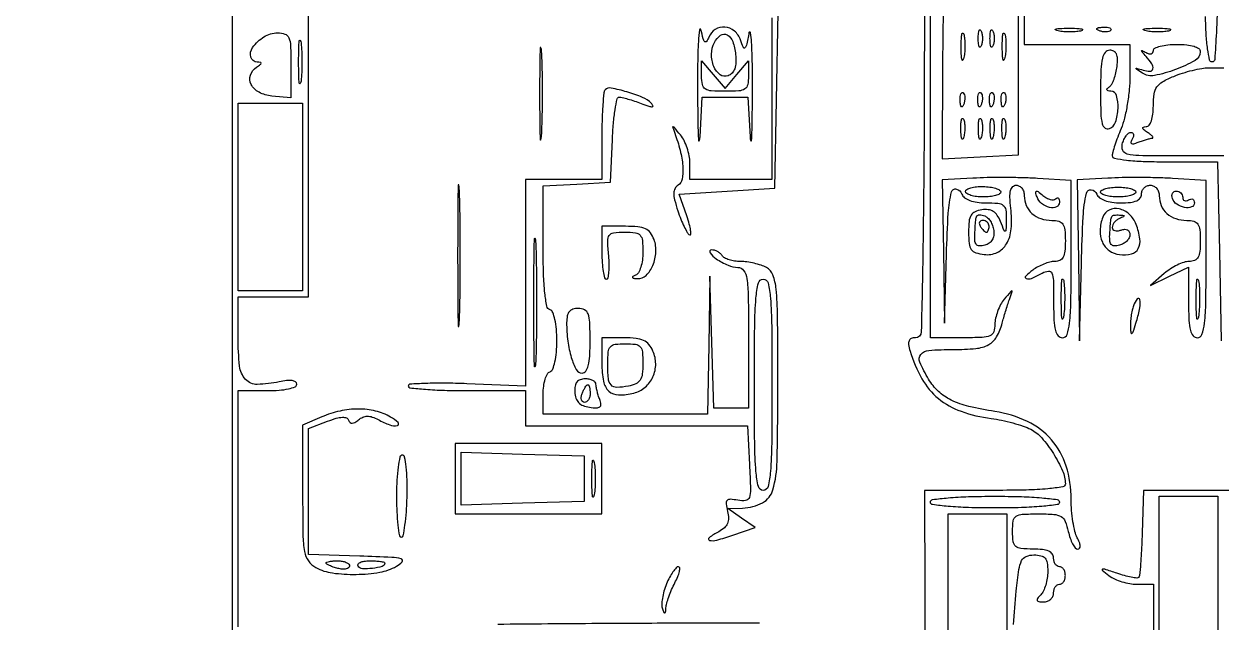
# Model space of a CAD drawing. Extents: x 23 to 255, y 40 to 184.
# Drawn here: x 23.39 to 40.65, y 146.07 to 154.69 of the extents above; entities that cross this region are included whole.
import ezdxf

# ---------------------------------------------------------------- set-up
doc = ezdxf.new("R2010")
doc.units = 0
doc.header["$MEASUREMENT"] = 0

msp = doc.modelspace()

# ---------------------------------------------------------------- linework, layer by layer
for points in [[(207.919475, 175.632891, 0.000007), (191.762556, 175.634099, 0.00002)], [(173.0434, 175.634494, 0.000013), (151.49745, 175.633531)], [(49.932728, 162.472053, 0.000008), (49.952466, 164.319505, 0.000321)], [(33.787125, 167.570241, -0.04187), (34.096236, 167.526438, -0.349897), (34.1784, 167.4234, -0.370579), (34.086904, 167.316904, -0.026953), (33.6708, 167.27627, -0.010272), (32.839278, 167.257218, -0.000591), (30.2868, 167.2542), (26.3952, 167.2542), (26.3952, 162.1782), (26.3952, 157.1022), (28.7217, 157.1022, -0.001058), (30.22887, 157.099012, -0.017094), (30.736238, 157.079512, -0.059599), (30.975173, 157.033149, -0.325872), (31.0482, 156.933, -0.325872), (30.975173, 156.832851, -0.059599), (30.736238, 156.786488, -0.017094), (30.22887, 156.766988, -0.001058), (28.7217, 156.7638), (26.3952, 156.7638), (26.3952, 145.8504), (26.3952, 134.937)], [(36.378, 158.8788, -0.000347), (36.374429, 153.7322, -0.003457), (36.356528, 151.57601, -0.002002), (36.331014, 150.24865, -0.407428), (36.245399, 150.165, 0.093196), (36.186654, 150.153955, 0.208042), (36.155043, 150.122561, 0.134894), (36.148799, 150.066265, 0.033172), (36.169675, 149.97465, 0.056607), (36.340486, 149.574497, 0.090406), (36.578421, 149.290205, 0.088886), (36.904525, 149.105087, 0.053099), (37.339699, 149.001861, -0.019856), (37.48975, 148.976642, -0.015174), (37.651595, 148.937625, -0.015415), (37.801131, 148.891738, -0.034594), (37.910542, 148.845772, -0.098642), (38.067978, 148.722691, -0.036716), (38.235868, 148.49588, -0.036583), (38.368172, 148.248241, -0.104768), (38.4084, 148.058364, -0.369628), (38.371321, 148.01506, -0.015818), (38.156286, 147.988487, -0.017021), (37.845273, 147.970653, -0.00581), (37.3932, 147.9654), (36.378, 147.9654), (36.39278, 143.46045, 0.000699)], [(37.660729, 146.03036, -0.010241), (37.701352, 146.51479, -0.008718), (37.739044, 146.823283, -0.078924), (37.7786, 146.952743, -0.186156), (37.843847, 147.013363, -0.095424), (37.955152, 147.0348, -0.053641), (38.057108, 147.023831, -0.165646), (38.115642, 146.988531, -0.140825), (38.145988, 146.92058, -0.035064), (38.1546, 146.79792, -0.038105), (38.14711, 146.699782, -0.034792), (38.124778, 146.600802, -0.036597), (38.092079, 146.515131, -0.087124), (38.05308, 146.45952, 0.02847), (38.006612, 146.407436, 0.273085), (38.002672, 146.37915, 0.272121), (38.02554, 146.361959, 0.028321), (38.09538, 146.358, 0.086974), (38.150296, 146.367625, 0.094267), (38.196953, 146.395277, 0.100188), (38.228161, 146.436491, 0.112571), (38.2392, 146.4849, -0.064853), (38.245519, 146.533414, -0.082425), (38.264051, 146.574523, -0.098894), (38.291537, 146.602023, -0.148195), (38.3238, 146.6118, 0.148195), (38.356063, 146.621577, 0.098894), (38.383549, 146.649077, 0.082425), (38.402081, 146.690186, 0.064853), (38.4084, 146.7387, 0.064853), (38.402081, 146.787214, 0.082425), (38.383549, 146.828323, 0.098894), (38.356063, 146.855823, 0.148195), (38.3238, 146.8656, -0.148195), (38.291537, 146.875377, -0.098894), (38.264051, 146.902877, -0.082425), (38.245519, 146.943986, -0.064853), (38.2392, 146.9925, 0.164293), (38.220074, 147.049135, 0.129352), (38.1687, 147.089186, 0.075863), (38.078801, 147.112472, 0.025511), (37.9431, 147.1194, -0.021354), (37.768737, 147.12685, -0.157079), (37.692825, 147.158679, -0.185552), (37.656456, 147.226012, -0.032088), (37.647, 147.3732, -0.035813), (37.657907, 147.525284, -0.210883), (37.699315, 147.591497, -0.137287), (37.787661, 147.621106, -0.012629), (38.020978, 147.627, -0.01618), (38.244597, 147.619762, -0.117734), (38.346486, 147.588344, -0.165966), (38.405976, 147.518904, -0.040831), (38.4507, 147.3732, 0.028584), (38.477953, 147.275999, 0.040832), (38.51382, 147.193954, 0.047062), (38.552438, 147.136003, 0.225967), (38.587298, 147.1194, 0.240849), (38.612804, 147.132443, 0.168174), (38.622285, 147.163963, 0.082199), (38.611559, 147.215528, 0.030581), (38.580577, 147.283038, -0.064157), (38.546786, 147.37193, -0.019593), (38.518726, 147.513306, -0.019261), (38.499441, 147.675648, -0.019933), (38.493, 147.83714, 0.07527), (38.420429, 148.316481, 0.104139), (38.209485, 148.695336, 0.103378), (37.8623, 148.95883, 0.073271), (37.3932, 149.102344, -0.020698), (37.017607, 149.175358, -0.055004), (36.760614, 149.267219, -0.074343), (36.577309, 149.393056, -0.071928), (36.436422, 149.568289, -0.029512), (36.310243, 149.813912, -0.284165), (36.325724, 149.925233, -0.206035), (36.441179, 149.984244, -0.01653), (36.790641, 149.9958, 0.023111), (37.118081, 150.010943, 0.100623), (37.303021, 150.066736, 0.141654), (37.417918, 150.179269, 0.063799), (37.498283, 150.3765, -0.006011), (37.519724, 150.453515, -0.003469), (37.547282, 150.5457, -0.003466), (37.576232, 150.637863, -0.005799), (37.602008, 150.7149, 0.002619), (37.64185, 150.831503, 0.491873), (37.635717, 150.840658, 0.241306), (37.620757, 150.834204, 0.001571), (37.527006, 150.71988, 0.048755), (37.475761, 150.642723, 0.033154), (37.432506, 150.546522, 0.033438), (37.402894, 150.447081, 0.0557), (37.3932, 150.36033, -0.083459), (37.37497, 150.251878, -0.213215), (37.321668, 150.195029, -0.090632), (37.208121, 150.170032, -0.008979), (36.9279, 150.165), (36.4626, 150.165), (36.4626, 158.8365)], [(26.4798, 145.996722), (26.4798, 147.700161), (26.4798, 149.4036), (26.9028, 149.4036, 0.018468), (27.071641, 149.409838, 0.034705), (27.206684, 149.429316, 0.041704), (27.300778, 149.45801, 0.306996), (27.3258, 149.494922, 0.250292), (27.307698, 149.528818, 0.112432), (27.259124, 149.547427, 0.063795), (27.180223, 149.548573, 0.025832), (27.073901, 149.530918, -0.048553), (26.757004, 149.492972, -0.214331), (26.587985, 149.564458, -0.162582), (26.501357, 149.755333, -0.025932), (26.4798, 150.170701), (26.4798, 150.7572), (26.9874, 150.7572), (27.495, 150.7572), (27.495, 153.7182), (27.495, 156.6792)], [(40.602787, 155.066444, -0.009325), (40.585737, 154.5642, -0.004385), (40.56196, 154.177147, -0.393821), (40.5234, 154.1412, -0.354478), (40.488572, 154.16944, -0.016804), (40.460544, 154.328371, -0.020685), (40.439557, 154.538406, -0.011342), (40.430367, 154.79685, 0.00895)], [(34.1784, 154.7757), (34.1784, 152.4492), (33.5862, 152.4492), (32.994, 152.4492), (32.994, 152.68683, 0.047385), (32.984216, 152.789837, 0.03302), (32.954694, 152.902896, 0.033418), (32.911478, 153.00856, 0.057225), (32.860194, 153.08868, 0.001479), (32.766324, 153.203193, 0.241973), (32.751801, 153.209442, 0.495299), (32.745951, 153.200563, 0.002432), (32.787559, 153.0837, -0.028308), (32.861499, 152.836201, -0.045129), (32.893063, 152.617775, -0.056211), (32.883156, 152.450012, -0.214694), (32.825899, 152.365279, 0.129797), (32.779961, 152.316857, 0.122594), (32.762655, 152.250992, 0.067019), (32.774564, 152.152934, 0.016022), (32.821094, 151.99513, 0.014744), (32.864607, 151.875278, 0.018646), (32.912138, 151.767407, 0.016937), (32.957645, 151.681303, 0.124934), (32.989693, 151.648162, 0.555202), (33.007087, 151.656782, 0.06149), (33.005683, 151.71126, 0.031697), (32.985829, 151.80352, 0.014214), (32.94871, 151.921934), (32.839779, 152.2377), (33.530239, 152.28), (34.2207, 152.3223), (34.266583, 154.8603, -0.002551)], [(37.8162, 154.9026), (37.8162, 154.395), (38.5776, 154.395), (39.339, 154.395), (39.339, 153.940032, -0.023595), (39.329725, 153.743602, -0.017843), (39.301723, 153.529494, -0.018146), (39.260849, 153.329924, -0.039389), (39.2121, 153.181349, 0.009348), (39.163513, 153.058665, 0.011147), (39.122477, 152.941201, 0.009993), (39.092204, 152.841149, 0.068566), (39.0852, 152.790317, 0.361356), (39.116476, 152.752692, 0.017318), (39.290243, 152.726583, 0.019742), (39.529486, 152.708598, 0.008888), (39.844397, 152.703), (40.603593, 152.703), (40.629321, 151.41285), (40.655048, 150.1227)], [(40.6926, 152.7876), (39.93912, 152.7876, -0.003894), (39.469154, 152.79126, -0.054708), (39.301893, 152.812257, -0.230563), (39.237934, 152.864766, -0.173194), (39.229887, 152.9568, -0.041497), (39.252699, 153.021551, -0.052715), (39.284556, 153.076297, -0.062614), (39.320114, 153.113904, -0.173802), (39.35386, 153.126, -0.158767), (39.379014, 153.117806, -0.191198), (39.392197, 153.096926, -0.126483), (39.390074, 153.06495, -0.058976), (39.372415, 153.027023, 0.062479), (39.353687, 152.986056, 0.370727), (39.362276, 152.966077, 0.183547), (39.393716, 152.963188, 0.023756), (39.458941, 152.984723, -0.010846), (39.519633, 153.006515, -0.011611), (39.579858, 153.025132, -0.011229), (39.632237, 153.038737, -0.052237), (39.663169, 153.042695, 0.403249), (39.671687, 153.051284, 0.18096), (39.665817, 153.067701, 0.0544), (39.637837, 153.094331, 0.019566), (39.5928, 153.126, -0.021149), (39.540191, 153.163244, -0.167501), (39.524062, 153.187831, -0.405416), (39.533164, 153.203665, -0.066727), (39.57165, 153.209305, 0.22578), (39.615012, 153.230592, 0.083493), (39.648714, 153.291741, 0.056403), (39.670465, 153.387024, 0.027944), (39.6774, 153.511017, -0.033513), (39.688749, 153.68015, -0.118652), (39.727835, 153.780863, -0.113371), (39.809562, 153.85528, -0.029273), (39.970783, 153.934017, -0.022183), (40.098804, 153.980954, -0.017527), (40.240911, 154.020591, -0.017859), (40.375641, 154.048077, -0.041406), (40.478383, 154.0566), (40.6926, 154.0566)], [(41.272162, 147.9654), (40.403004, 147.9654), (39.533846, 147.9654), (39.515996, 147.354073, -0.004883), (39.506771, 147.117394, -0.007492), (39.493709, 146.912643, -0.003192), (39.478904, 146.739037, -0.175246), (39.465191, 146.709791, -0.23279), (39.439492, 146.701047, -0.015302), (39.359882, 146.713901, -0.019646), (39.262366, 146.736729, -0.013231), (39.152969, 146.770056, 0.002365), (38.976098, 146.828167, 0.148112), (38.943585, 146.828772, 0.607766), (38.940596, 146.814259, 0.007059), (39.03792, 146.737538, 0.055873), (39.118003, 146.689335, 0.031748), (39.223704, 146.648735, 0.031319), (39.336764, 146.620992, 0.044532), (39.43977, 146.6118), (39.6774, 146.6118), (39.6774, 144.322607, -0.002449)], [(33.998471, 146.050594, 0.000305), (32.910722, 146.049794, 0.001284), (31.668994, 146.044935, 0.000816), (30.22335, 146.033206)]]:
    msp.add_lwpolyline(points, format="xyb")
for points in [[(36.638301, 154.1412), (36.631445, 152.7453), (37.181523, 152.773669), (37.7316, 152.802037), (37.7316, 154.063819), (37.7316, 155.3256), (37.23105, 155.3256, -0.015029), (37.013919, 155.332128, -0.033051), (36.849229, 155.353021, -0.042271), (36.73464, 155.38557, -0.209491), (36.687829, 155.43135, 0.803281), (36.670563, 155.428454, 0.003186), (36.655678, 155.09599, 0.00546), (36.643965, 154.669395, 0.002905)], [(27.2412, 154.09354), (27.2412, 153.62288), (26.966943, 153.64939, -0.09572), (26.782579, 153.703849, -0.152724), (26.666854, 153.818603, -0.20763), (26.656505, 153.952621, -0.170002), (26.746426, 154.066317, 0.015994), (26.799872, 154.102634, 0.210357), (26.81163, 154.122825, 0.403058), (26.801473, 154.136085, 0.03467), (26.75475, 154.139905, -0.339207), (26.663638, 154.211542, -0.21924), (26.688991, 154.349914, -0.103075), (26.853292, 154.503747, -0.133326), (27.05085, 154.560982, -0.089444), (27.155821, 154.543879, -0.214231), (27.211641, 154.490612, -0.088114), (27.236238, 154.375739, -0.008791)], [(33.105179, 153.6759, 0.002332), (33.109516, 153.250868, 0.011004), (33.118506, 153.007163, 0.81514), (33.129809, 153.005523, 0.073963), (33.141335, 153.06255), (33.170931, 153.6336), (33.5016, 153.6336), (33.832269, 153.6336), (33.861865, 153.06255, 0.072828), (33.873249, 153.005566, 0.817784), (33.884363, 153.007163, 0.010823), (33.892994, 153.250865, 0.002293), (33.896893, 153.6759, 0.00426), (33.89518, 154.111647, 0.011054), (33.884332, 154.425403, 0.034088), (33.866909, 154.564268, 0.826297), (33.846503, 154.5642, -0.004581), (33.810503, 154.382409, -0.163891), (33.789111, 154.345861, -0.5116), (33.765843, 154.351295, -0.015884), (33.725039, 154.45845, 0.135695), (33.636751, 154.586999, 0.15288), (33.498875, 154.644615, 0.165005), (33.36055, 154.611548, 0.159567), (33.268617, 154.50075, -0.046197), (33.236383, 154.437053, -0.469814), (33.21069, 154.433652, -0.14291), (33.186124, 154.47463, -0.009971), (33.154381, 154.6065, 0.833065), (33.133763, 154.605786, 0.023548), (33.116926, 154.437829, 0.010316), (33.106498, 154.113988, 0.004275)], [(33.654205, 154.251234, -0.035045), (33.657667, 154.133436, -0.074664), (33.640523, 154.044166, -0.100679), (33.602826, 153.981203, -0.116584), (33.545207, 153.941908, -0.258764), (33.430449, 153.958081, -0.134378), (33.339375, 154.076108, -0.101692), (33.305611, 154.254197, -0.117446), (33.348125, 154.421291, -0.114581), (33.437946, 154.525553, -0.292603), (33.533162, 154.531481, -0.184383), (33.613516, 154.435888, -0.058789)], [(36.945434, 154.205636, -0.082665), (36.931572, 154.168235, -0.67161), (36.918948, 154.16991, -0.053901), (36.909697, 154.231815, -0.008901), (36.906935, 154.3527, -0.009782), (36.908702, 154.474391, -0.038992), (36.917038, 154.548495, -0.417468), (36.929912, 154.557112, -0.285845), (36.943727, 154.544036, -0.041951), (36.955901, 154.474035, -0.020826), (36.96011, 154.383968, -0.020511), (36.956716, 154.289651, -0.028254)], [(37.195429, 154.37385, -0.174857), (37.179585, 154.356136, -0.447206), (37.165293, 154.361292, -0.078554), (37.155397, 154.404184, -0.017491), (37.152758, 154.4796, -0.017491), (37.155397, 154.555016, -0.078554), (37.165293, 154.597908, -0.447206), (37.179585, 154.603064, -0.174857), (37.195429, 154.58535, -0.057986), (37.208655, 154.537127, -0.037979), (37.213031, 154.4796, -0.037979), (37.208655, 154.422073, -0.057986)], [(37.364629, 154.37385, -0.174857), (37.348785, 154.356136, -0.447206), (37.334493, 154.361292, -0.078554), (37.324597, 154.404184, -0.017491), (37.321958, 154.4796, -0.017491), (37.324597, 154.555016, -0.078554), (37.334493, 154.597908, -0.447206), (37.348785, 154.603064, -0.174857), (37.364629, 154.58535, -0.057986), (37.377855, 154.537127, -0.037979), (37.382231, 154.4796, -0.037979), (37.377855, 154.422073, -0.057986)], [(37.537634, 154.205636, -0.082665), (37.523772, 154.168235, -0.67161), (37.511148, 154.16991, -0.053901), (37.501897, 154.231815, -0.008901), (37.499135, 154.3527, -0.009782), (37.500902, 154.474391, -0.038992), (37.509238, 154.548495, -0.417468), (37.522112, 154.557112, -0.285845), (37.535927, 154.544036, -0.041951), (37.548101, 154.474035, -0.020826), (37.55231, 154.383968, -0.020511), (37.548916, 154.289651, -0.028254)], [(38.642036, 154.590673, -0.041951), (38.572035, 154.578499, -0.020826), (38.481968, 154.57429, -0.020511), (38.387651, 154.577684, -0.028254), (38.303636, 154.588966, -0.082665), (38.266235, 154.602828, -0.67161), (38.26791, 154.615452, -0.053901), (38.329815, 154.624703, -0.008901), (38.4507, 154.627465, -0.009782), (38.572391, 154.625698, -0.038992), (38.646495, 154.617362, -0.417468), (38.655112, 154.604488, -0.285845)], [(39.062288, 154.597688, -0.126455), (39.034629, 154.581339, -0.060344), (38.993572, 154.574642, -0.05415), (38.946403, 154.577808, -0.051402), (38.900138, 154.591009, -0.054073), (38.864887, 154.609752, -0.470617), (38.863428, 154.62517, -0.168741), (38.888111, 154.637126, -0.018894), (38.95125, 154.642121, -0.028489), (39.010147, 154.641191, -0.077125), (39.050754, 154.631824, -0.208169), (39.066197, 154.616203, -0.296942)], [(39.911036, 154.590673, -0.041951), (39.841035, 154.578499, -0.020826), (39.750968, 154.57429, -0.020511), (39.656651, 154.577684, -0.028254), (39.572636, 154.588966, -0.082665), (39.535235, 154.602828, -0.67161), (39.53691, 154.615452, -0.053901), (39.598815, 154.624703, -0.008901), (39.7197, 154.627465, -0.009782), (39.841391, 154.625698, -0.038992), (39.915495, 154.617362, -0.417468), (39.924112, 154.604488, -0.285845)], [(27.386999, 153.86625, -0.108536), (27.374556, 153.83104, -0.707215), (27.362901, 153.8336, -0.025693), (27.35492, 153.944119, -0.005179), (27.352878, 154.1412, -0.005179), (27.35492, 154.338281, -0.025693), (27.362901, 154.4488, -0.707215), (27.374556, 154.45136, -0.108536), (27.386999, 154.41615, -0.019375), (27.397631, 154.290962, -0.011494), (27.401074, 154.1412, -0.011494), (27.397631, 153.991438, -0.019375)], [(30.82778, 153.6759, 0.002028), (30.829587, 153.251516, 0.010914), (30.836547, 153.020676, 0.884121), (30.846558, 153.019966, 0.036599), (30.857291, 153.108551, 0.007321), (30.866383, 153.386011, 0.00458), (30.869295, 153.711002, 0.004596), (30.866286, 154.031272, 0.008346), (30.857051, 154.292951, 0.070857), (30.846425, 154.347193, 0.825028), (30.836279, 154.345724, 0.009805), (30.829476, 154.10102, 0.002097)], [(40.35334, 154.28925, -0.268053), (40.278209, 154.161589, -0.040113), (39.99743, 154.031152, -0.04109), (39.693129, 153.94609, -0.193981), (39.518722, 153.980132, -0.002098), (39.432574, 154.036593, -0.316914), (39.428502, 154.047008, -0.429036), (39.436648, 154.051662, -0.002487), (39.52935, 154.023343, 0.073887), (39.629814, 154.007754, 0.355626), (39.671759, 154.04146, 0.204764), (39.657686, 154.11331, 0.037721), (39.57165, 154.221291, -0.004358), (39.514551, 154.283893, -0.184745), (39.5082, 154.300495, -0.561535), (39.516263, 154.305411, -0.009535), (39.57165, 154.275518, 0.065956), (39.612132, 154.259244, 0.132257), (39.646336, 154.25967, 0.182297), (39.668795, 154.276256, 0.144512), (39.6774, 154.305407, -0.288253), (39.699172, 154.340034, -0.047385), (39.776805, 154.368682, -0.039718), (39.886121, 154.388509, -0.025012), (40.0158, 154.395, -0.02282), (40.159658, 154.388431, -0.053136), (40.265317, 154.367294, -0.083684), (40.331115, 154.333822, -0.239785)], [(33.6708, 153.960222), (33.84, 154.159945), (33.84, 153.939072, -0.048729), (33.827828, 153.814476, -0.202129), (33.786446, 153.753155, -0.129278), (33.700511, 153.724568, -0.016003), (33.5016, 153.7182, -0.016003), (33.302689, 153.724568, -0.129278), (33.216754, 153.753155, -0.202129), (33.175372, 153.814476, -0.048729), (33.1632, 153.939072), (33.1632, 154.159945), (33.3324, 153.960222), (33.5016, 153.7605)], [(38.916, 153.720855, 0.006907), (38.920397, 153.402514, 0.050753), (38.939956, 153.251794, 0.172608), (38.980311, 153.189153, 0.261488), (39.0429, 153.180006, 0.22507), (39.132589, 153.274064, 0.070034), (39.168272, 153.471251, 0.077963), (39.146668, 153.655968, 0.333196), (39.06405, 153.719495, -0.046008), (39.02426, 153.723657, -0.270642), (39.009162, 153.737027, -0.273908), (39.013482, 153.756593, -0.046757), (39.043206, 153.782945, 0.110857), (39.077733, 153.822465, 0.033706), (39.111072, 153.895183, 0.031916), (39.138459, 153.984132, 0.02995), (39.15501, 154.07775, 0.032007), (39.160573, 154.186477, 0.104083), (39.144888, 154.25652, 0.166114), (39.107709, 154.295877, 0.121756), (39.048954, 154.3104, 0.224402), (38.982844, 154.279156, 0.117031), (38.94192, 154.195467, 0.047336), (38.921082, 154.032545, 0.008152)], [(31.773668, 153.738668, 0.173657), (31.754279, 153.697643, 0.006254), (31.739296, 153.522054, 0.010839), (31.72853, 153.310856, 0.007315), (31.725, 153.0696), (31.725, 152.4492), (31.1751, 152.4492), (30.6252, 152.4492), (30.6252, 150.95886), (30.6252, 149.468521), (29.7792, 149.502501, 0.007354), (29.454809, 149.510754, 0.012271), (29.181713, 149.506982, 0.005917), (28.957327, 149.495712, 0.396163), (28.9332, 149.47004, 0.384688), (28.957259, 149.443397, 0.005869), (29.181713, 149.423117, 0.01223), (29.454819, 149.408378, 0.007364), (29.7792, 149.4036), (30.6252, 149.4036), (30.6252, 149.1498), (30.6252, 148.896), (32.225381, 148.896), (33.825563, 148.896), (33.853931, 148.340108, -0.005011), (33.868695, 147.979921, -0.086573), (33.852117, 147.863768, -0.287405), (33.798637, 147.819033, -0.081829), (33.685409, 147.822027, 0.028577), (33.577205, 147.836459, 0.229309), (33.531748, 147.818546, 0.223969), (33.516967, 147.771422, 0.0273), (33.538122, 147.662203, -0.054239), (33.551745, 147.563771, -0.110588), (33.537, 147.487559, -0.111615), (33.491297, 147.425362, -0.055903), (33.410517, 147.36973, 0.032484), (33.270253, 147.282505, 0.643714), (33.277592, 147.245228, 0.128309), (33.381064, 147.247577, 0.013303), (33.615369, 147.321218), (33.934161, 147.430814), (33.739031, 147.56677), (33.5439, 147.702725), (33.7554, 147.709853, 0.115549), (34.041401, 147.78709, 0.203474), (34.191939, 147.974977, 0.063854), (34.252279, 148.383954, 0.004736), (34.263, 149.5157, 0.002048), (34.259048, 150.48038, 0.022498), (34.238474, 150.866873, 0.063045), (34.192096, 151.070355, 0.184394), (34.099362, 151.177223, 0.042296), (34.021409, 151.210813, 0.02333), (33.921497, 151.239074, 0.023109), (33.816801, 151.258429, 0.03416), (33.723655, 151.2648, -0.036678), (33.638645, 151.271044, -0.040793), (33.558522, 151.289651, -0.044765), (33.494025, 151.316859, -0.132913), (33.4593, 151.3494, 0.076707), (33.431837, 151.381566, 0.05495), (33.392776, 151.408358, 0.054799), (33.348675, 151.426071, 0.074923), (33.306257, 151.431309, 0.599309), (33.285043, 151.388947, 0.093312), (33.372656, 151.304133, 0.042283), (33.545849, 151.20984, 0.103883), (33.68697, 151.1802, -0.248555), (33.769621, 151.136408, -0.112145), (33.815662, 151.018741, -0.034098), (33.835986, 150.769741, -0.003319), (33.84, 150.165), (33.84, 149.1498), (33.588971, 149.1498), (33.337941, 149.1498), (33.310955, 150.10155), (33.283968, 151.0533), (33.265884, 150.05925), (33.2478, 149.0652), (32.0634, 149.0652), (30.879, 149.0652), (30.879, 149.35425, -0.031984), (30.88624, 149.467325, -0.042421), (30.907993, 149.568056, -0.048547), (30.939663, 149.644128, -0.191681), (30.9777, 149.6762, 0.223247), (31.017467, 149.714075, 0.038246), (31.04852, 149.816635, 0.033881), (31.069554, 149.955974, 0.020523), (31.0764, 150.1227, 0.020523), (31.069554, 150.289426, 0.033881), (31.04852, 150.428765, 0.038246), (31.017467, 150.531325, 0.223247), (30.9777, 150.5692, -0.270225), (30.93202, 150.621157, -0.021331), (30.903324, 150.810127, -0.019951), (30.88457, 151.08487, -0.007064), (30.879, 151.479128), (30.879, 152.356156), (31.36545, 152.381528), (31.8519, 152.4069), (31.876756, 153.02025, -0.011516), (31.891716, 153.255396, -0.018862), (31.916456, 153.453428, -0.013382), (31.94613, 153.608758, -0.352407), (31.976999, 153.6336, -0.059793), (32.020021, 153.628437, -0.010102), (32.100199, 153.607185, -0.010918), (32.193835, 153.578104, -0.009515), (32.290543, 153.543678, 0.008945), (32.402415, 153.503709, 0.084005), (32.452683, 153.495719, 0.542377), (32.462176, 153.510631, 0.088306), (32.438394, 153.545154, 0.099451), (32.312218, 153.630214, 0.027913), (32.086981, 153.709661, 0.022357), (31.859804, 153.764914, 0.24983)], [(36.943391, 153.533137, -0.054073), (36.924648, 153.497887, -0.470617), (36.90923, 153.496428, -0.168741), (36.897274, 153.521111, -0.018894), (36.892279, 153.58425, -0.028489), (36.893209, 153.643147, -0.077125), (36.902576, 153.683754, -0.208169), (36.918197, 153.699197, -0.296942), (36.936712, 153.695287, -0.126455), (36.953061, 153.667629, -0.060344), (36.959758, 153.626572, -0.05415), (36.956592, 153.579403, -0.051402)], [(37.197191, 153.533137, -0.054073), (37.178448, 153.497887, -0.470617), (37.16303, 153.496428, -0.168741), (37.151074, 153.521111, -0.018894), (37.146079, 153.58425, -0.028489), (37.147009, 153.643147, -0.077125), (37.156376, 153.683754, -0.208169), (37.171997, 153.699197, -0.296942), (37.190513, 153.695287, -0.126455), (37.206861, 153.667629, -0.060344), (37.213558, 153.626572, -0.05415), (37.210392, 153.579403, -0.051402)], [(37.366391, 153.533137, -0.054073), (37.347648, 153.497887, -0.470617), (37.33223, 153.496428, -0.168741), (37.320274, 153.521111, -0.018894), (37.315279, 153.58425, -0.028489), (37.316209, 153.643147, -0.077125), (37.325576, 153.683754, -0.208169), (37.341197, 153.699197, -0.296942), (37.359713, 153.695287, -0.126455), (37.376061, 153.667629, -0.060344), (37.382758, 153.626572, -0.05415), (37.379592, 153.579403, -0.051402)], [(37.535591, 153.533137, -0.054073), (37.516848, 153.497887, -0.470617), (37.50143, 153.496428, -0.168741), (37.489474, 153.521111, -0.018894), (37.484479, 153.58425, -0.028489), (37.485409, 153.643147, -0.077125), (37.494776, 153.683754, -0.208169), (37.510397, 153.699197, -0.296942), (37.528913, 153.695287, -0.126455), (37.545261, 153.667629, -0.060344), (37.551958, 153.626572, -0.05415), (37.548792, 153.579403, -0.051402)], [(36.944227, 153.06416, -0.087174), (36.929309, 153.031532, -0.597527), (36.915763, 153.033016, -0.080377), (36.905528, 153.07793, -0.012823), (36.902093, 153.1683, -0.014395), (36.903595, 153.259678, -0.052471), (36.912256, 153.316955, -0.333666), (36.925965, 153.327856, -0.31318), (36.941092, 153.31796, -0.06278), (36.954499, 153.267374, -0.030339), (36.959394, 153.200449, -0.029507), (36.956063, 153.129099, -0.037336)], [(37.198027, 153.06416, -0.087174), (37.183109, 153.031532, -0.597527), (37.169563, 153.033016, -0.080377), (37.159328, 153.07793, -0.012823), (37.155893, 153.1683, -0.014395), (37.157395, 153.259678, -0.052471), (37.166056, 153.316955, -0.333666), (37.179765, 153.327856, -0.31318), (37.194892, 153.31796, -0.06278), (37.208299, 153.267374, -0.030339), (37.213194, 153.200449, -0.029507), (37.209863, 153.129099, -0.037336)], [(37.367227, 153.06416, -0.087174), (37.352309, 153.031532, -0.597527), (37.338763, 153.033016, -0.080377), (37.328528, 153.07793, -0.012823), (37.325093, 153.1683, -0.014395), (37.326595, 153.259678, -0.052471), (37.335256, 153.316955, -0.333666), (37.348965, 153.327856, -0.31318), (37.364092, 153.31796, -0.06278), (37.377499, 153.267374, -0.030339), (37.382394, 153.200449, -0.029507), (37.379063, 153.129099, -0.037336)], [(37.536427, 153.06416, -0.087174), (37.521509, 153.031532, -0.597527), (37.507963, 153.033016, -0.080377), (37.497728, 153.07793, -0.012823), (37.494293, 153.1683, -0.014395), (37.495795, 153.259678, -0.052471), (37.504456, 153.316955, -0.333666), (37.518165, 153.327856, -0.31318), (37.533292, 153.31796, -0.06278), (37.546699, 153.267374, -0.030339), (37.551594, 153.200449, -0.029507), (37.548263, 153.129099, -0.037336)], [(37.07595, 152.465929), (36.6318, 152.440358), (36.649992, 151.408429), (36.668184, 150.3765), (36.694977, 151.37055, -0.007991), (36.720435, 151.963243, -0.047754), (36.767919, 152.268444, -0.418395), (36.837266, 152.308935, -0.239517), (36.916194, 152.2377, 0.14238), (36.956529, 152.184561, 0.072248), (37.031062, 152.144381, 0.055587), (37.13497, 152.11905, 0.032025), (37.263645, 152.1108, -0.020299), (37.4372, 152.103751, -0.148388), (37.51372, 152.073559, -0.194125), (37.549745, 152.010182, -0.039132), (37.557038, 151.87815, -0.002206), (37.552625, 151.717496, -0.2905), (37.542028, 151.701916, -0.418582), (37.527637, 151.707744, -0.002952), (37.472962, 151.841803, 0.054527), (37.425845, 151.930074, 0.10313), (37.367965, 151.985753, 0.109319), (37.295125, 152.011742, 0.066595), (37.203374, 152.011003, 0.06997), (37.106114, 151.982955, 0.15545), (37.04922, 151.932151, 0.108638), (37.020376, 151.844237, 0.025156), (37.0125, 151.6878, 0.024314), (37.020549, 151.522384, 0.129788), (37.051734, 151.438354, 0.16559), (37.116107, 151.391508, 0.046502), (37.23946, 151.36548, 0.138017), (37.426229, 151.395483, 0.155329), (37.559902, 151.517975, 0.109727), (37.627499, 151.734775, 0.049707), (37.622814, 152.033747, -0.017727), (37.610186, 152.192157, -0.068717), (37.619324, 152.290003, -0.142096), (37.649633, 152.343856, -0.196434), (37.700399, 152.3646, -0.130579), (37.74456, 152.352867, -0.100653), (37.782183, 152.319868, -0.088458), (37.807488, 152.270504, -0.074447), (37.8162, 152.21232, 0.101708), (37.845285, 152.070815, 0.109454), (37.927516, 151.956474, 0.102713), (38.055209, 151.882585, 0.080136), (38.21382, 151.857, -0.062494), (38.316664, 151.844095, -0.187079), (38.373351, 151.803665, -0.124268), (38.401358, 151.722985, -0.021714), (38.4084, 151.5609, -0.02335), (38.401474, 151.412669, -0.096203), (38.376319, 151.326873, -0.164635), (38.329113, 151.281333, -0.110723), (38.25537, 151.2648, 0.062488), (38.184965, 151.255967, 0.030896), (38.099052, 151.228313, 0.030083), (38.012221, 151.188141, 0.038541), (37.93812, 151.140591, 0.033856), (37.836844, 151.052613, 0.5666), (37.845553, 151.017501, 0.180269), (37.918431, 151.021882, 0.018664), (38.075562, 151.098577, -0.095173), (38.166274, 151.126799, -0.340716), (38.214899, 151.097326, -0.087012), (38.235726, 150.992175, -0.005487), (38.2392, 150.675577, 0.010521), (38.244641, 150.41702, 0.050424), (38.265607, 150.271246, 0.113105), (38.30489, 150.193693, 0.22275), (38.3661, 150.165, 0.32073), (38.433124, 150.212923, 0.054542), (38.469484, 150.375248, 0.024311), (38.488611, 150.679543, 0.00354), (38.493, 151.299586), (38.493, 152.434171), (38.00655, 152.462836, 0.008521), (37.788031, 152.471979, 0.005363), (37.532526, 152.475568, 0.005383), (37.281038, 152.473697, 0.009826)], [(39.02175, 152.465929), (38.5776, 152.440358), (38.596074, 151.281529), (38.614548, 150.1227), (38.64083, 151.24365, -0.006917), (38.665648, 151.909182, -0.041978), (38.712039, 152.250687, -0.38608), (38.782057, 152.300144, -0.277423), (38.861994, 152.2377, 0.14238), (38.902329, 152.184561, 0.072248), (38.976862, 152.144381, 0.055587), (39.08077, 152.11905, 0.032025), (39.209445, 152.1108, 0.025115), (39.34665, 152.117696, 0.07545), (39.437257, 152.140934, 0.129406), (39.488948, 152.180972, 0.165066), (39.5082, 152.2377, -0.099038), (39.517888, 152.28613, -0.097945), (39.545477, 152.327323, -0.097945), (39.58667, 152.354912, -0.099038), (39.6351, 152.3646, -0.119248), (39.683501, 152.35289, -0.100665), (39.724723, 152.319868, -0.092192), (39.752405, 152.270481, -0.081935), (39.762, 152.21232, 0.101708), (39.791085, 152.070815, 0.109454), (39.873316, 151.956474, 0.102713), (40.001009, 151.882585, 0.080136), (40.15962, 151.857, -0.062494), (40.262464, 151.844095, -0.187079), (40.319151, 151.803665, -0.124268), (40.347158, 151.722985, -0.021714), (40.3542, 151.5609, -0.022961), (40.347266, 151.409975, -0.101126), (40.321634, 151.325133, -0.170654), (40.272723, 151.280672, -0.100267), (40.194372, 151.2648, 0.079715), (40.119022, 151.25271, 0.032797), (40.022826, 151.213868, 0.031408), (39.923036, 151.157772, 0.035016), (39.834822, 151.091415), (39.6351, 150.918031), (39.91005, 151.051288), (40.185, 151.184545), (40.185, 150.674773, 0.010546), (40.190444, 150.416679, 0.050491), (40.211415, 150.271112, 0.113199), (40.250701, 150.19366, 0.222555), (40.3119, 150.165, 0.32073), (40.378924, 150.212923, 0.054542), (40.415284, 150.375248, 0.024311), (40.434411, 150.679543, 0.00354), (40.4388, 151.299586), (40.4388, 152.434171), (39.95235, 152.462836, 0.008521), (39.733831, 152.471979, 0.005363), (39.478326, 152.475568, 0.005383), (39.226838, 152.473697, 0.009826)], [(29.645935, 151.3494, 0.001243), (29.647556, 150.697161, 0.006231), (29.653923, 150.331953, 0.913149), (29.663252, 150.331385, 0.030429), (29.67313, 150.43995, 0.004709), (29.681608, 150.853963, 0.002765), (29.684347, 151.3494, 0.002765), (29.681608, 151.844837, 0.004709), (29.67313, 152.25885, 0.030429), (29.663252, 152.367415, 0.913149), (29.653923, 152.366847, 0.006231), (29.647556, 152.001639, 0.001243)], [(37.4778, 152.267126, -0.279231), (37.461039, 152.239454, -0.051593), (37.403246, 152.216469, -0.042161), (37.321251, 152.200602, -0.026727), (37.224, 152.1954, -0.029468), (37.126762, 152.201136, -0.045961), (37.044754, 152.218589, -0.057995), (36.987546, 152.243959, -0.265359), (36.9702, 152.274342, -0.27073), (36.987654, 152.304214, -0.059521), (37.044754, 152.327975, -0.046538), (37.126756, 152.343101, -0.029467), (37.224, 152.346067, -0.026686), (37.321246, 152.338096, -0.041626), (37.403246, 152.319901, -0.050284), (37.461145, 152.295283, -0.273605)], [(38.268134, 152.167934, -0.12538), (38.289256, 152.180479, -0.258186), (38.307448, 152.176433, -0.159897), (38.319917, 152.155128, -0.053146), (38.3238, 152.118697, -0.298059), (38.280903, 152.05313, -0.162548), (38.181207, 152.044151, -0.110627), (38.066153, 152.100129, -0.145662), (37.999803, 152.1954, -0.019954), (37.980882, 152.261414, -0.410792), (37.990549, 152.27753, -0.228707), (38.015297, 152.272546, -0.010344), (38.085176, 152.217284, 0.045238), (38.137994, 152.181197, 0.061455), (38.191428, 152.159468, 0.077082), (38.237418, 152.154407, 0.187436)], [(39.4236, 152.2659, -0.281649), (39.406951, 152.238688, -0.050468), (39.349046, 152.216109, -0.041504), (39.267053, 152.200512, -0.026262), (39.1698, 152.1954, -0.026262), (39.072547, 152.200512, -0.041504), (38.990554, 152.216109, -0.050468), (38.932649, 152.238688, -0.281649), (38.916, 152.2659, -0.281649), (38.932649, 152.293112, -0.050468), (38.990554, 152.315691, -0.041504), (39.072547, 152.331288, -0.026262), (39.1698, 152.3364, -0.026262), (39.267053, 152.331288, -0.041504), (39.349046, 152.315691, -0.050468), (39.406951, 152.293112, -0.281649)], [(40.1004, 152.190407, 0.108972), (40.107023, 152.160379, 0.182303), (40.125251, 152.142491, 0.161196), (40.152674, 152.139859, 0.082592), (40.185, 152.1531, -0.090113), (40.217295, 152.165769, -0.168859), (40.244749, 152.161887, -0.176523), (40.263067, 152.142078, -0.099546), (40.2696, 152.10959, -0.316376), (40.228258, 152.050793, -0.137401), (40.127907, 152.043549, -0.100333), (40.014561, 152.091609, -0.163522), (39.95231, 152.17425, -0.080692), (39.945776, 152.214646, -0.123013), (39.954365, 152.248936, -0.143831), (39.976652, 152.271648, -0.127977), (40.00875, 152.28, -0.096743), (40.04373, 152.273168, -0.097376), (40.073478, 152.253682, -0.098466), (40.093396, 152.224596, -0.101382)], [(37.376489, 151.713351, -0.070161), (37.377022, 151.637368, -0.104372), (37.354848, 151.574899, -0.109299), (37.310306, 151.528668, -0.08281), (37.245833, 151.499797, -0.064997), (37.168036, 151.489945, -0.227912), (37.123813, 151.511417, -0.156442), (37.102823, 151.567141, -0.028348), (37.103585, 151.679119, -0.005247), (37.117623, 151.868529, -0.111779), (37.134532, 151.921845, -0.30186), (37.168436, 151.938421, -0.04667), (37.24515, 151.920873, -0.115656), (37.287525, 151.894984, -0.057017), (37.327353, 151.845548, -0.052121), (37.35885, 151.781991, -0.052261)], [(38.948955, 151.905453, 0.081333), (38.909257, 151.713656, 0.116382), (38.941923, 151.543738, 0.133742), (39.041682, 151.422265, 0.126368), (39.191431, 151.364884, 0.088479), (39.361644, 151.375447, 0.211159), (39.45998, 151.450931, 0.165164), (39.484461, 151.591407, 0.052169), (39.429147, 151.800111, 0.114649), (39.331077, 151.946068, 0.134533), (39.183896, 152.023332, 0.168679), (39.04159, 152.006424, 0.190226)], [(39.19095, 151.885571, 0.064804), (39.150516, 151.862797, 0.060767), (39.116264, 151.829996, 0.065111), (39.093041, 151.79259, 0.106796), (39.0852, 151.756299, 0.173231), (39.095527, 151.727387, 0.149708), (39.122477, 151.709441, 0.105118), (39.163524, 151.706117, 0.059505), (39.2121, 151.718394, -0.07358), (39.262697, 151.729682, -0.138433), (39.303389, 151.721328, -0.162756), (39.329501, 151.694426, -0.112423), (39.339, 151.652712, -0.120073), (39.327623, 151.606021, -0.075134), (39.294407, 151.560271, -0.068186), (39.245225, 151.522364, -0.066277), (39.187194, 151.498636, -0.070574), (39.112652, 151.490036, -0.226936), (39.069345, 151.512163, -0.151401), (39.048698, 151.568446, -0.02865), (39.049385, 151.679119, -0.005107), (39.06274, 151.860004, -0.105779), (39.07847, 151.911829, -0.246841), (39.111546, 151.933561, -0.04012), (39.19095, 151.934921, -0.011437), (39.246227, 151.930158, -0.382689), (39.2544, 151.921044, -0.295955), (39.24677, 151.909282, -0.009076)], [(31.725, 151.3917, 0.016225), (31.729737, 151.24576, 0.026496), (31.744295, 151.122831, 0.024741), (31.764956, 151.03058, 0.337225), (31.790686, 151.011, 0.349806), (31.814483, 151.02997, 0.031602), (31.827596, 151.110405, 0.030261), (31.831741, 151.219663, 0.018125), (31.8241, 151.3494, -0.013315), (31.809407, 151.563719, -0.161279), (31.831746, 151.642002, -0.219609), (31.893497, 151.679072, -0.027082), (32.054514, 151.6878, -0.029209), (32.207881, 151.678833, -0.181026), (32.276829, 151.643377, -0.163168), (32.30947, 151.569125, -0.022674), (32.3172, 151.39875, -0.034139), (32.309422, 151.284973, -0.043052), (32.286136, 151.182074, -0.048881), (32.252165, 151.103113, -0.172505), (32.21145, 151.067029, 0.031016), (32.171152, 151.047784, 0.419939), (32.16725, 151.03358, 0.234888), (32.184123, 151.02247, 0.017823), (32.24017, 151.017679, 0.209352), (32.363327, 151.064474, 0.099478), (32.460565, 151.207639, 0.085534), (32.505013, 151.399479, 0.103203), (32.477671, 151.58205, 0.073424), (32.425233, 151.67783, 0.123135), (32.354181, 151.735082, 0.085709), (32.245676, 151.764205, 0.022809), (32.066126, 151.7724), (31.725, 151.7724)], [(37.1817, 151.7724, 0.029505), (37.204457, 151.740017, 0.035638), (37.229586, 151.712651, 0.038439), (37.253465, 151.693345, 0.151918), (37.271293, 151.6878, 0.210953), (37.285559, 151.694099, 0.081139), (37.297641, 151.712651, 0.061769), (37.305864, 151.740011, 0.042167), (37.3086, 151.7724, 0.105053), (37.301742, 151.80468, 0.099167), (37.282282, 151.832149, 0.09642), (37.253207, 151.85056, 0.093332), (37.219007, 151.857, 0.108972), (37.188979, 151.850377, 0.182303), (37.171091, 151.832149, 0.161196), (37.168459, 151.804726, 0.082592)], [(30.772869, 149.84775, -0.034025), (30.762823, 149.749153, -0.903285), (30.753336, 149.749799, -0.006986), (30.746861, 150.08104, -0.001394), (30.745212, 150.6726, -0.001394), (30.746861, 151.26416, -0.006986), (30.753336, 151.595401, -0.903285), (30.762823, 151.596047, -0.034025), (30.772869, 151.49745, -0.005279), (30.781492, 151.121949, -0.0031), (30.784278, 150.6726, -0.0031), (30.781492, 150.223251, -0.005279)], [(34.1784, 149.4882, -0.002473), (34.174218, 148.642705, -0.018314), (34.155488, 148.24035, -0.036432), (34.120917, 148.020509, -0.348679), (34.0515, 147.9654, -0.348679), (33.982083, 148.020509, -0.036432), (33.947513, 148.24035, -0.018314), (33.928782, 148.642705, -0.002473), (33.9246, 149.4882, -0.002473), (33.928782, 150.333695, -0.018314), (33.947513, 150.73605, -0.036432), (33.982083, 150.955891, -0.348679), (34.0515, 151.011, -0.348679), (34.120917, 150.955891, -0.036432), (34.155488, 150.73605, -0.018314), (34.174218, 150.333695, -0.002473)], [(38.385112, 150.483765, -0.069146), (38.372383, 150.436157, -0.756877), (38.360681, 150.437619, -0.031761), (38.352322, 150.533243, -0.005499), (38.350015, 150.7149, -0.005888), (38.351853, 150.89728, -0.025342), (38.359715, 151.005497, -0.556092), (38.371667, 151.011015, -0.212532), (38.384249, 150.991365, -0.024559), (38.395292, 150.883039, -0.012695), (38.39898, 150.746914, -0.01259), (38.395682, 150.60647, -0.018638)], [(40.330912, 150.483765, -0.069146), (40.318183, 150.436157, -0.756877), (40.306481, 150.437619, -0.031761), (40.298122, 150.533243, -0.005499), (40.295815, 150.7149, -0.005888), (40.297653, 150.89728, -0.025342), (40.305515, 151.005497, -0.556092), (40.317467, 151.011015, -0.212532), (40.330049, 150.991365, -0.024559), (40.341092, 150.883039, -0.012695), (40.34478, 150.746914, -0.01259), (40.341482, 150.60647, -0.018638)], [(39.391751, 150.627029, 0.03766), (39.372044, 150.561259, 0.019039), (39.356737, 150.47606, 0.018796), (39.347551, 150.386409, 0.026529), (39.34663, 150.306131, 0.036805), (39.354632, 150.236943, 0.622497), (39.371635, 150.232265, 0.104356), (39.395959, 150.274974, 0.00739), (39.436053, 150.406927, 0.02378), (39.481535, 150.598884, 0.096226), (39.480726, 150.718578, 0.649498), (39.446312, 150.726278, 0.068224)], [(31.2174, 150.387075, 0.031161), (31.234237, 150.117167, 0.042736), (31.284939, 149.879315, 0.049662), (31.356808, 149.706777, 0.275916), (31.439475, 149.6574, 0.241972), (31.49325, 149.685043, 0.094324), (31.529363, 149.76315, 0.048251), (31.550027, 149.90123, 0.013032), (31.5558, 150.1227, 0.009792), (31.550597, 150.388356, 0.077556), (31.526959, 150.508688, 0.189837), (31.475781, 150.566572, 0.118451), (31.3866, 150.588, 0.074676), (31.308573, 150.576281, 0.144175), (31.256361, 150.541734, 0.125586), (31.226782, 150.480507, 0.050083)], [(31.725, 149.793351, 0.04551), (31.748277, 149.538152, 0.162402), (31.826396, 149.396473, 0.186632), (31.965935, 149.341405, 0.063276), (32.186408, 149.367883, 0.115819), (32.349449, 149.452042, 0.109962), (32.461712, 149.601376, 0.107268), (32.50174, 149.787471, 0.105473), (32.461449, 149.97465, 0.070333), (32.402416, 150.068263, 0.108925), (32.326683, 150.125924, 0.081987), (32.217781, 150.15608, 0.026639), (32.050472, 150.165), (31.725, 150.165)], [(32.3172, 149.794162, -0.028226), (32.308573, 149.641467, -0.114985), (32.27761, 149.554445, -0.146943), (32.216017, 149.501698, -0.056939), (32.107688, 149.467874, -0.040228), (31.940501, 149.449668, -0.219689), (31.859, 149.484554, -0.164094), (31.818806, 149.5774, -0.020819), (31.8096, 149.7984, -0.023931), (31.817444, 149.9622, -0.160638), (31.849785, 150.03575, -0.17984), (31.917489, 150.071179, -0.031568), (32.0634, 150.0804, -0.031718), (32.209711, 150.071109, -0.181598), (32.277297, 150.035397, -0.15958), (32.309479, 149.961132, -0.023109)], [(31.334701, 149.38245, 0.068184), (31.351235, 149.294847, 0.112027), (31.390222, 149.230656, 0.107161), (31.454527, 149.187755, 0.058664), (31.546558, 149.163506, 0.025897), (31.648675, 149.154428, 0.173561), (31.69648, 149.169573, 0.26791), (31.712073, 149.206791, 0.059981), (31.694608, 149.276175, -0.016157), (31.673857, 149.335957, -0.01477), (31.656324, 149.398761, -0.014965), (31.644008, 149.455763, -0.045745), (31.6404, 149.495119, 0.193379), (31.62848, 149.524788, 0.087443), (31.594091, 149.549981, 0.067289), (31.543087, 149.567079, 0.047305), (31.482751, 149.5728, 0.082175), (31.41239, 149.561158, 0.146482), (31.364991, 149.527401, 0.125708), (31.339477, 149.468848, 0.052854)], [(31.5558, 149.3613, -0.062722), (31.549689, 149.312779, -0.08088), (31.531729, 149.271677, -0.098158), (31.505107, 149.244171, -0.152681), (31.473855, 149.2344, -0.184534), (31.446734, 149.244762, -0.147206), (31.430286, 149.271677, -0.100118), (31.427958, 149.312709, -0.055937), (31.440606, 149.3613, -0.02136), (31.461682, 149.409908, -0.030395), (31.484765, 149.450923, -0.030693), (31.506789, 149.48083, -0.222225), (31.522551, 149.4882, -0.289661), (31.535405, 149.480071, -0.046727), (31.546033, 149.450923, -0.039339), (31.553391, 149.40993, -0.024748)], [(27.68535, 149.023673), (27.4104, 148.904168), (27.4104, 147.930161, 0.003677), (27.414853, 147.324618, 0.040079), (27.43792, 147.08208, 0.110501), (27.493794, 146.948078, 0.115439), (27.60075, 146.85317, 0.090369), (27.841081, 146.77468, 0.037779), (28.182476, 146.754206, 0.037796), (28.523713, 146.785406, 0.0886), (28.764, 146.871344, 0.083643), (28.844594, 146.93747, 0.552447), (28.832395, 146.977958, 0.056337), (28.697211, 146.999241, 0.002647), (28.23525, 147.016944), (27.495, 147.041387), (27.495, 147.950146), (27.495, 148.858905), (27.769762, 148.962616, -0.020104), (27.894422, 149.004027, -0.057868), (27.984163, 149.018962, -0.102584), (28.043184, 149.00973, -0.226099), (28.074089, 148.977633, 0.119652), (28.094579, 148.944945, 0.205273), (28.124101, 148.933569, 0.126955), (28.164248, 148.945536, 0.037635), (28.216919, 148.98294, -0.072633), (28.27892, 149.020758, -0.097859), (28.343086, 149.034274, -0.084404), (28.414616, 149.023031, -0.041796), (28.49923, 148.986471, 0.032763), (28.667643, 148.910068, 0.140895), (28.776254, 148.901312, 0.608903), (28.788004, 148.942575, 0.058821), (28.6794, 149.0229, 0.071434), (28.462125, 149.108849, 0.058388), (28.21368, 149.138157, 0.05468), (27.94937, 149.109373, 0.048108)], [(28.764, 147.8808, 0.010905), (28.768952, 147.653749, 0.018014), (28.784211, 147.462559, 0.012306), (28.805509, 147.311729, 0.366704), (28.832805, 147.2886, 0.359851), (28.860684, 147.31165, 0.012172), (28.885775, 147.462559, 0.017921), (28.905843, 147.653755, 0.010896), (28.91651, 147.8808, 0.012081), (28.916745, 148.116931, 0.023129), (28.9036, 148.305982, 0.021155), (28.881379, 148.445474, 0.3567), (28.847705, 148.473, 0.352135), (28.814066, 148.445956, 0.019022), (28.788139, 148.302217, 0.022382), (28.769885, 148.111968, 0.012726)], [(31.616395, 147.90195, -0.124239), (31.603521, 147.87129, -0.664672), (31.591504, 147.874323, -0.03126), (31.583264, 147.967886, -0.006336), (31.581152, 148.1346, -0.006336), (31.583264, 148.301314, -0.03126), (31.591504, 148.394877, -0.664672), (31.603521, 148.39791, -0.124239), (31.616395, 148.36725, -0.023547), (31.627373, 148.261312, -0.014044), (31.630933, 148.1346, -0.014044), (31.627373, 148.007888, -0.023547)], [(38.3238, 147.7962, -0.375539), (38.291868, 147.759681, -0.010792), (38.07, 147.734673, -0.015486), (37.775894, 147.717096, -0.007181), (37.3932, 147.7116, -0.007181), (37.010506, 147.717096, -0.015486), (36.7164, 147.734673, -0.010792), (36.494532, 147.759681, -0.375539), (36.4626, 147.7962, -0.375539), (36.494532, 147.832719, -0.010792), (36.7164, 147.857727, -0.015486), (37.010506, 147.875304, -0.007181), (37.3932, 147.8808, -0.007181), (37.775894, 147.875304, -0.015486), (38.07, 147.857727, -0.010792), (38.291868, 147.832719, -0.375539)], [(28.0872, 146.87352, -0.24384), (28.073872, 146.847817, -0.106581), (28.037498, 146.832363, -0.070464), (27.982831, 146.829699, -0.040966), (27.918, 146.841087, -0.016817), (27.853164, 146.860394, -0.025621), (27.798503, 146.881864, -0.023188), (27.757502, 146.902787, -0.269386), (27.7488, 146.917767, -0.326917), (27.758068, 146.930427, -0.029396), (27.798503, 146.940673, -0.029316), (27.853142, 146.947859, -0.018041), (27.918, 146.9502, -0.043375), (27.982773, 146.94457, -0.063112), (28.037498, 146.927675, -0.082769), (28.074547, 146.902833, -0.206609)], [(28.5948, 146.917767, -0.33489), (28.557984, 146.868964, -0.041024), (28.41825, 146.841192, -0.040643), (28.27222, 146.836379, -0.247083), (28.209191, 146.873542, -0.293546), (28.209698, 146.902527, -0.140077), (28.239326, 146.927682, -0.072514), (28.298563, 146.944768, -0.034022), (28.378307, 146.9502, -0.014076), (28.461304, 146.947863, -0.023105), (28.531205, 146.940673, -0.019434), (28.584643, 146.93053, -0.349346)], [(32.657381, 146.616099, 0.027821), (32.621076, 146.512503, 0.029544), (32.597348, 146.407562, 0.030899), (32.587971, 146.315524, 0.105618), (32.598138, 146.256549, 0.016284), (32.620463, 146.205703, 0.37693), (32.633916, 146.199959, 0.294251), (32.644429, 146.21293, 0.013018), (32.649442, 146.2734, -0.054795), (32.660228, 146.337712, -0.016941), (32.690177, 146.431364, -0.01672), (32.731019, 146.534567, -0.017639), (32.778004, 146.63295, 0.0222), (32.819645, 146.722228, 0.043016), (32.843353, 146.797259, 0.067154), (32.847786, 146.848695, 0.400183), (32.830047, 146.8656, 0.212807), (32.797006, 146.85087, 0.031689), (32.750732, 146.792309, 0.03102), (32.702021, 146.71166, 0.02216)]]:
    msp.add_lwpolyline(points, format="xyb", close=True)
for points in [[(27.4104, 152.1954), (27.4104, 150.8418), (26.9451, 150.8418), (26.4798, 150.8418), (26.4798, 152.1954), (26.4798, 153.549), (26.9451, 153.549), (27.4104, 153.549)], [(29.61, 148.1346), (29.61, 147.627), (30.6675, 147.627), (31.725, 147.627), (31.725, 148.1346), (31.725, 148.6422), (30.6675, 148.6422), (29.61, 148.6422)], [(31.4712, 148.1346), (31.4712, 147.807086), (30.582721, 147.780493), (29.694243, 147.7539), (29.694243, 148.1346), (29.694243, 148.5153), (30.582721, 148.488707), (31.4712, 148.462114)], [(40.608, 145.8504), (40.608, 143.82), (40.185, 143.82), (39.762, 143.82), (39.762, 145.8504), (39.762, 147.8808), (40.185, 147.8808), (40.608, 147.8808)], [(37.5624, 144.9198), (37.5624, 142.2126), (37.1394, 142.2126), (36.7164, 142.2126), (36.7164, 144.9198), (36.7164, 147.627), (37.1394, 147.627), (37.5624, 147.627)]]:
    msp.add_lwpolyline(points, close=True)

doc.saveas('drawing.dxf')
